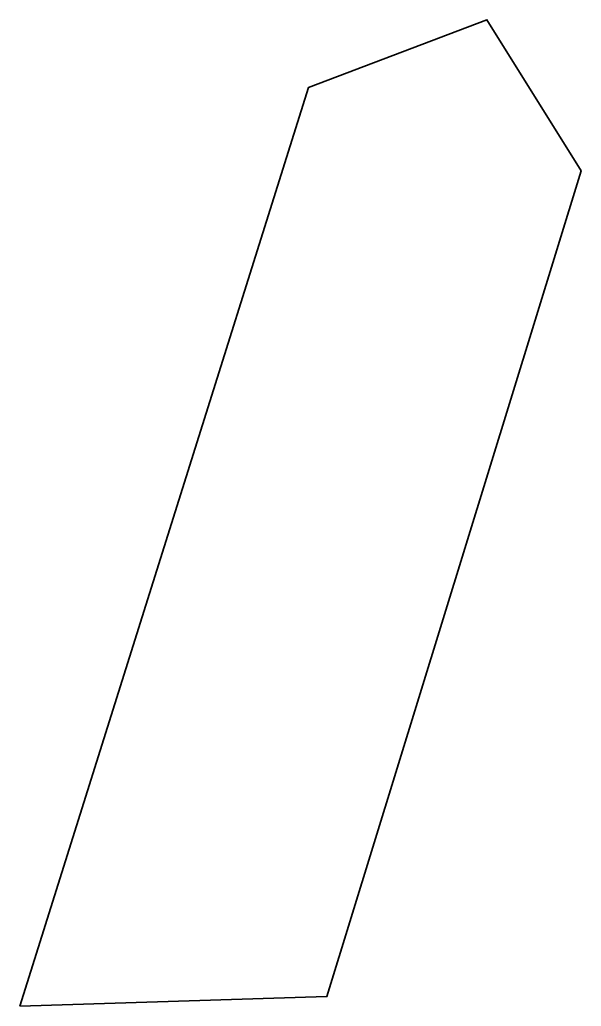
# Model space of a CAD drawing. Extents: x 0 to 1208, y -2123 to 0.
import ezdxf

# ---------------------------------------------------------------- set-up
doc = ezdxf.new("R2010")
doc.units = 0
doc.linetypes.add('Solid', pattern=[0])

msp = doc.modelspace()

# ---------------------------------------------------------------- linework, layer by layer
at = {"color": 0, "linetype": 'Solid', "lineweight": 35}
msp.add_lwpolyline([(0, -2123), (621, -146), (1005, 0), (1208, -325), (661, -2102), (0, -2123)], close=True, dxfattribs=at)

doc.saveas('drawing.dxf')
